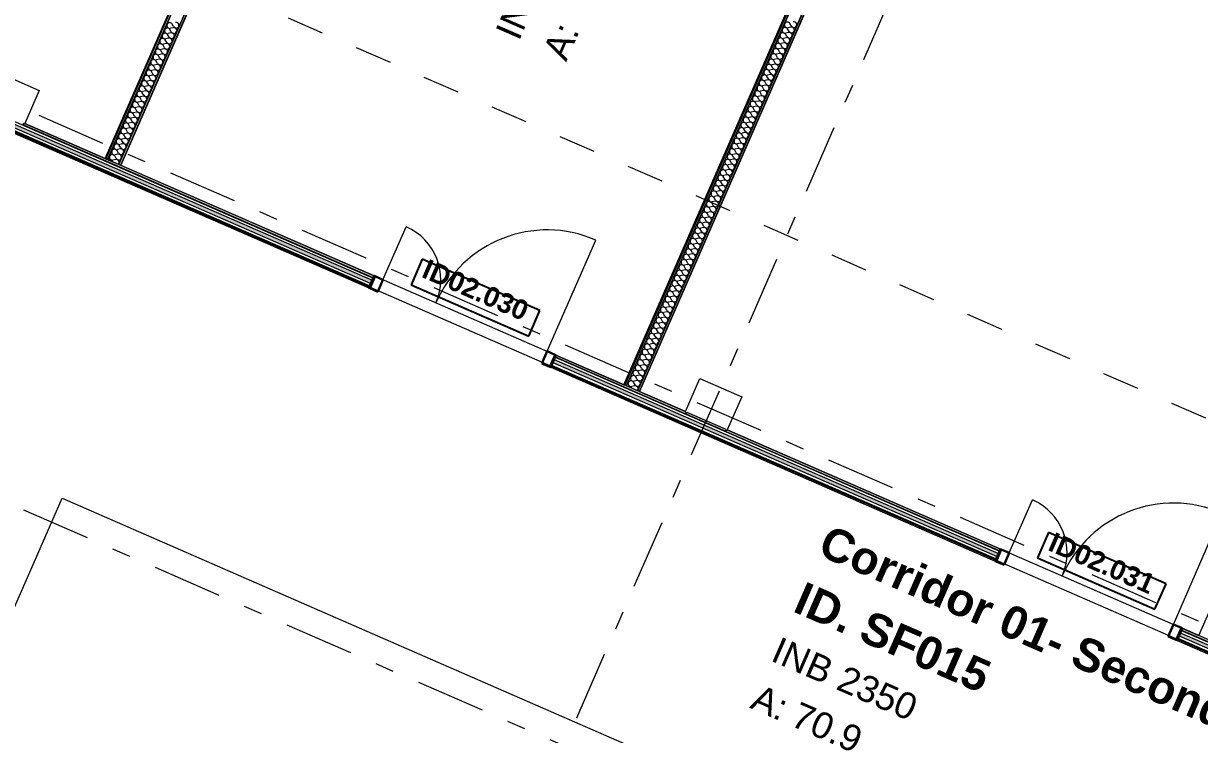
# Model space of a CAD drawing. Header units: millimetres. Extents: x -37281 to 954596, y -59787 to 956680.
# Drawn here: x 865643 to 874598, y -38967 to -33554 of the extents above; entities that cross this region are included whole.
import ezdxf
from ezdxf.enums import TextEntityAlignment as Align

# ---------------------------------------------------------------- set-up
doc = ezdxf.new("R2010")
doc.units = ezdxf.units.MM
doc.header["$MEASUREMENT"] = 0
doc.linetypes.add('Dashed', pattern=[564.444447, 282.222223, -282.222223])
doc.linetypes.add('Double Dashed', pattern=[1093.611073, 529.166651, -211.666656, 141.111112, -211.666656])
for name, color, linetype, lineweight, true_color in [('A-25-M_Wall_Int_Pen_No__107', 7, 'Continuous', 15, 0xa6a6a6), ('New_A-05-M_Gross_Int_Circulation_Pen_No__74', 7, 'Continuous', 20, 0x606060), ('New_A-15-MG_Structural_Grid_Phase_2_Pen_No__222', 7, 'Continuous', 13, 0x65af33), ('New_A-25-M_Wall_Int_Pen_No__107', 7, 'Continuous', 15, 0xa6a6a6), ('New_A-35-M_FFE-Zone_Pen_No__74', 7, 'Continuous', 20, 0x606060), ('New_ArchiCAD Doors_Pen_No__43', 7, 'Continuous', 30, 0x444444), ('New_ArchiCAD Doors_Pen_No__63', 7, 'Continuous', 20, 0x606060)]:
    doc.layers.add(name, color=color, linetype=linetype, lineweight=lineweight, true_color=true_color)
for name, color, linetype in [('A-95-MC_Marker_Section_P2.Marker', 7, 'Continuous'), ('New_A-05-M_Gross_Int_Circulation', 7, 'Continuous'), ('New_A-15-MG_Structural_Grid_Phase_2', 7, 'Continuous'), ('New_A-25-M_Wall_Int', 7, 'Continuous'), ('New_A-35-M_FFE-Zone', 7, 'Continuous'), ('New_ArchiCAD Door Markers', 7, 'Continuous'), ('New_ArchiCAD Doors', 7, 'Continuous')]:
    doc.layers.add(name, color=color, linetype=linetype)
for name, color, linetype, lineweight in [('A-95-MC_Marker_Section_P2.Marker_Pen_No__1', 7, 'Continuous', 13), ('New_A-25-M_Wall_Int_Pen_No__1', 7, 'Continuous', 13), ('New_ArchiCAD Door Markers_Pen_No__1', 7, 'Continuous', 13), ('New_ArchiCAD Door Markers_Pen_No__5', 7, 'Continuous', 25), ('New_ArchiCAD Doors_Pen_No__1', 7, 'Continuous', 13), ('New_ArchiCAD Zone Stamps_Pen_No__9', 7, 'Continuous', 13)]:
    doc.layers.add(name, color=color, linetype=linetype, lineweight=lineweight)
doc.styles.add('GENERATED_STYLE_1', font='')
doc.styles.add('GENERATED_STYLE_2', font='')
doc.styles.add('GENERATED_STYLE_3', font='')
doc.styles.add('GENERATED_STYLE_4', font='')
doc.styles.get('GENERATED_STYLE_1').set_extended_font_data('Swis721 BT', bold=True)
doc.styles.get('GENERATED_STYLE_2').set_extended_font_data('Arial', bold=True)
doc.styles.get('GENERATED_STYLE_3').set_extended_font_data('Arial')
doc.styles.get('GENERATED_STYLE_4').set_extended_font_data('Swis721 BT')

# ---------------------------------------------------------------- blocks, each defined once
blk = doc.blocks.new('Corridor 01- Second_INB 2350_68_2', base_point=(872831.4, -39020.1))
at = {"layer": 'New_A-05-M_Gross_Int_Circulation_Pen_No__74', "linetype": 'Continuous'}
for p, q in [((879407.8, -40414), (858085.4, -31116.4)), ((865567, -38015.2), (865936.4, -37168.2)), ((865936.4, -37168.2), (878444.8, -42622.5))]:
    blk.add_line(p, q, dxfattribs=at)
at = {"layer": 'New_ArchiCAD Zone Stamps_Pen_No__9'}
for tag, height, style, p in [('ROOM_NAME', 250, 'GENERATED_STYLE_2', (871780.1, -37365.2)), ('zoneNameLine2', 250, 'GENERATED_STYLE_2', (871591.7, -37797.4)), ('ROOM_NUMBER', 200, 'GENERATED_STYLE_3', (871403.3, -38218.1)), ('measuredAreaCode', 200, 'GENERATED_STYLE_3', (871246.2, -38578.2)), ('ROOM_HOLES_PRM', 200, 'GENERATED_STYLE_3', (871553.6, -38712.2)), ('DUMMY_649', 200, 'GENERATED_STYLE_3', (872043, -38925.6)), ('DUMMY_650', 133.3, 'GENERATED_STYLE_3', (872322.3, -39032.1))]:
    blk.add_attdef(tag, text='', height=height, rotation=336.44041, dxfattribs=dict(at, style=style)).set_placement(p, align=Align.TOP_LEFT)
blk = doc.blocks.new('Research Area_ member of academic staff_INB 2306_69_2', base_point=(870199.3, -30607.2))
at = {"layer": 'New_A-35-M_FFE-Zone_Pen_No__74', "linetype": 'Continuous'}
for p, q in [((870659.9, -24827.6), (866383.9, -34633.8)), ((870215.7, -36304.7), (874491.8, -26498.4)), ((866383.9, -34633.8), (870215.7, -36304.7))]:
    blk.add_line(p, q, dxfattribs=at)
at = {"layer": 'New_ArchiCAD Zone Stamps_Pen_No__9'}
for tag, height, style, p in [('zoneNameLine2', 250, 'GENERATED_STYLE_2', (868799.5, -33436.6)), ('ROOM_NAME', 250, 'GENERATED_STYLE_2', (868367.3, -33248.1)), ('measuredAreaCode', 200, 'GENERATED_STYLE_3', (869591.7, -33770.6)), ('DUMMY_650', 200, 'GENERATED_STYLE_3', (869939.1, -32973.9)), ('ROOM_NUMBER', 200, 'GENERATED_STYLE_3', (869231.6, -33613.6)), ('DUMMY_651', 133.3, 'GENERATED_STYLE_3', (870060.9, -32679.3)), ('DUMMY_649', 200, 'GENERATED_STYLE_3', (869725.7, -33463.2))]:
    blk.add_attdef(tag, text='', height=height, rotation=66.44041, dxfattribs=dict(at, style=style)).set_placement(p, align=Align.TOP_LEFT)
blk = doc.blocks.new('Final Year Project Area_INB 2304_72_2', base_point=(865739.7, -28649))
at = {"layer": 'New_A-35-M_FFE-Zone_Pen_No__74', "linetype": 'Continuous'}
for p, q in [((866264.7, -34582), (870540.7, -24775.6)), ((865444.4, -33923.9), (865763.2, -34062.9)), ((865763.2, -34062.9), (865653.1, -34315.3)), ((865653.1, -34315.3), (866264.7, -34582))]:
    blk.add_line(p, q, dxfattribs=at)
at = {"layer": 'New_ArchiCAD Zone Stamps_Pen_No__9'}
for tag, height, style, p in [('zoneNameLine2', 250, 'GENERATED_STYLE_2', (864945.2, -31588.2)), ('ROOM_NAME', 250, 'GENERATED_STYLE_2', (864513, -31399.8)), ('DUMMY_650', 200, 'GENERATED_STYLE_3', (866084.8, -31125.5)), ('measuredAreaCode', 200, 'GENERATED_STYLE_3', (865737.4, -31922.2)), ('ROOM_NUMBER', 200, 'GENERATED_STYLE_3', (865377.3, -31765.2)), ('DUMMY_651', 133.3, 'GENERATED_STYLE_3', (866206.6, -30831)), ('DUMMY_649', 200, 'GENERATED_STYLE_3', (865871.4, -31614.8))]:
    blk.add_attdef(tag, text='', height=height, rotation=66.44041, dxfattribs=dict(at, style=style)).set_placement(p, align=Align.TOP_LEFT)
blk = doc.blocks.new('LiSC Research_INB 2307_74_2', base_point=(876282.6, -31648))
at = {"layer": 'New_A-35-M_FFE-Zone_Pen_No__74', "linetype": 'Continuous'}
for p, q in [((874608, -26557.2), (870334.9, -36356.7)), ((874593.1, -38213.6), (878869.1, -28407.2)), ((870683.8, -36508.8), (870793.8, -36256.5)), ((870793.8, -36256.5), (871112.6, -36395.5)), ((870334.9, -36356.7), (870683.8, -36508.8)), ((871112.6, -36395.5), (871002.5, -36647.9)), ((871002.5, -36647.9), (874593.1, -38213.6))]:
    blk.add_line(p, q, dxfattribs=at)
at = {"layer": 'New_ArchiCAD Zone Stamps_Pen_No__9'}
for tag, height, style, p in [('ROOM_NAME', 250, 'GENERATED_STYLE_2', (874121.3, -30761.7)), ('zoneNameLine2', 250, 'GENERATED_STYLE_2', (873932.9, -31193.8)), ('ROOM_NUMBER', 200, 'GENERATED_STYLE_3', (873744.4, -31614.5)), ('measuredAreaCode', 200, 'GENERATED_STYLE_3', (873587.4, -31974.6)), ('DUMMY_649', 200, 'GENERATED_STYLE_3', (873894.8, -32108.7)), ('DUMMY_650', 200, 'GENERATED_STYLE_3', (874384.1, -32322.1)), ('DUMMY_651', 133.3, 'GENERATED_STYLE_3', (874663.4, -32428.6))]:
    blk.add_attdef(tag, text='', height=height, rotation=336.44041, dxfattribs=dict(at, style=style)).set_placement(p, align=Align.TOP_LEFT)
blk = doc.blocks.new('*X1035', base_point=(864302.5, 0))
at = {"layer": 'New_A-25-M_Wall_Int_Pen_No__107', "linetype": 'Continuous'}
blk.add_hatch(color=256, dxfattribs=at).paths.add_polyline_path([(864214.9, -33728.5), (864204.9, -33751.5), (868288.7, -35532.2), (868298.7, -35509.3)])
blk = doc.blocks.new('*X1036', base_point=(864302.5, 0))
at = {"layer": 'New_A-25-M_Wall_Int_Pen_No__107', "linetype": 'Continuous'}
blk.add_hatch(color=256, dxfattribs=at).paths.add_polyline_path([(869682.9, -36112.8), (869672.9, -36135.8), (873057.8, -37611.8), (873067.8, -37588.9)])
blk = doc.blocks.new('*X1037', base_point=(864302.5, 0))
at = {"layer": 'New_A-25-M_Wall_Int_Pen_No__107', "linetype": 'Continuous'}
blk.add_hatch(color=256, dxfattribs=at).paths.add_polyline_path([(874452, -38192.4), (874442, -38215.3), (874771.2, -38358.9), (874781.2, -38336)])
blk = doc.blocks.new('Double Door Asymmetric 19_11')
at = {"layer": 'New_ArchiCAD Doors_Pen_No__1', "linetype": 'Continuous'}
for p, q in [((-755, 0), (-755, -15)), ((755, 0), (755, -15)), ((-755, -15), (-755, -18)), ((-755, -18), (-755, -37)), ((-755, -37), (-755, -62)), ((-755, -62), (-755, -82)), ((-755, -82), (-755, -85)), ((-755, -85), (-755, -100)), ((755, -15), (755, -18)), ((755, -18), (755, -37)), ((755, -37), (755, -62)), ((755, -62), (755, -82)), ((755, -82), (755, -85)), ((755, -85), (755, -100))]:
    blk.add_line(p, q, dxfattribs=at)
at = {"layer": 'New_ArchiCAD Doors_Pen_No__43', "linetype": 'Continuous'}
for p, q in [((-748, 0), (-755, 0)), ((-755, 0), (-755, -100)), ((-682, 0), (-748, 0)), ((-748, 0), (-748, -100)), ((-682, -100), (-682, 0)), ((748, 0), (682, 0)), ((682, 0), (682, -100)), ((748, 0), (755, 0)), ((748, -100), (748, 0)), ((755, 0), (755, -100)), ((-748, -100), (-755, -100)), ((-748, -100), (-682, -100)), ((682, -100), (748, -100)), ((748, -100), (755, -100))]:
    blk.add_line(p, q, dxfattribs=at)
at = {"layer": 'New_ArchiCAD Doors_Pen_No__63', "linetype": 'Continuous'}
for p, q in [((682, 0), (682, 924)), ((-682, 0), (-682, 440))]:
    blk.add_line(p, q, dxfattribs=at)
for centre, radius, start, end in [((682, 0), 924, 90, 180), ((-682, 0), 440, 0, 90)]:
    blk.add_arc(centre, radius, start, end, dxfattribs=at)
blk = doc.blocks.new('Door Stamp 17_18')
at = {"layer": 'New_ArchiCAD Door Markers_Pen_No__5', "linetype": 'Continuous'}
for p, q in [((506.5, 261.8), (-470.6, 261.8)), ((-470.6, 261.8), (-470.6, 50)), ((506.5, 50), (506.5, 261.8)), ((-470.6, 50), (506.5, 50)), ((-470.6, 50), (506.5, 50))]:
    blk.add_line(p, q, dxfattribs=at)
at = {"layer": 'New_ArchiCAD Door Markers_Pen_No__1', "style": 'GENERATED_STYLE_1'}
blk.add_attdef('AC_WIDO_ID', text='', height=150, dxfattribs=at).set_placement((-411.8, 94.2), align=Align.BOTTOM_LEFT)
blk = doc.blocks.new('Wall_320_2', base_point=(858030.8, -30991.6))
at = {"layer": 'A-25-M_Wall_Int_Pen_No__107', "linetype": 'Continuous'}
for points in [[(865653.1, -34315.3), (865639.4, -34309.3), (865633.4, -34323.1), (865647.1, -34329.1)], [(870697.5, -36514.9), (870683.8, -36508.9), (870677.8, -36522.7), (870691.5, -36528.7)], [(871002.5, -36647.9), (870988.8, -36641.9), (870982.8, -36655.7), (870996.5, -36661.7)]]:
    blk.add_hatch(color=256, dxfattribs=at).paths.add_polyline_path(points)
at = {"layer": 'New_A-25-M_Wall_Int_Pen_No__107', "linetype": 'Continuous', "lineweight": 0, "true_color": 0x535353}
for points in [[(864223.7, -33708.4), (864222.5, -33711.1), (868306.3, -35491.9), (868307.5, -35489.1)], [(864196.9, -33769.8), (864195.7, -33772.5), (868279.5, -35553.3), (868280.7, -35550.5)], [(869664.9, -36154.1), (869663.7, -36156.8), (873048.6, -37632.9), (873049.8, -37630.1)], [(869691.6, -36092.7), (869690.4, -36095.4), (873075.4, -37571.4), (873076.6, -37568.7)], [(874434, -38233.7), (874432.8, -38236.4), (874762, -38380), (874763.2, -38377.2)], [(874460.8, -38172.2), (874459.6, -38175), (874788.8, -38318.5), (874790, -38315.8)]]:
    blk.add_hatch(color=251, dxfattribs=at).paths.add_polyline_path(points)
at = {"layer": 'New_A-25-M_Wall_Int_Pen_No__107', "linetype": 'Continuous'}
for points in [[(864195.7, -33772.5), (864189.7, -33786.3), (868273.5, -35567), (868279.5, -35553.3)], [(865653.1, -34315.3), (865647.1, -34329.1), (868307.5, -35489.1), (868313.5, -35475.4)], [(869697.6, -36078.9), (869691.6, -36092.7), (870677.8, -36522.7), (870683.8, -36508.9)], [(869657.7, -36170.6), (873042.6, -37646.6), (873048.6, -37632.9), (869663.7, -36156.8)], [(870988.8, -36641.9), (870697.5, -36514.9), (870691.5, -36528.7), (870982.8, -36655.7)], [(871002.5, -36647.9), (870996.5, -36661.7), (873076.6, -37568.7), (873082.6, -37554.9)], [(874466.7, -38158.5), (874460.8, -38172.2), (874790, -38315.8), (874796, -38302)], [(874432.8, -38236.4), (874426.8, -38250.2), (874756, -38393.7), (874762, -38380)]]:
    blk.add_hatch(color=256, dxfattribs=at).paths.add_polyline_path(points)
at = {"layer": 'New_A-25-M_Wall_Int_Pen_No__1', "linetype": 'Continuous'}
for p, q in [((864204.9, -33751.5), (868288.7, -35532.2)), ((864214.9, -33728.5), (868298.7, -35509.3)), ((864222.5, -33711.1), (868306.3, -35491.9)), ((864195.7, -33772.5), (868279.5, -35553.3)), ((864196.9, -33769.8), (868280.7, -35550.5)), ((865633.4, -34323.1), (865647.1, -34329.1)), ((865647.1, -34329.1), (868307.5, -35489.1)), ((868288.7, -35532.2), (868280.7, -35550.5)), ((868298.7, -35509.3), (868288.7, -35532.2)), ((868306.3, -35491.9), (868298.7, -35509.3)), ((868307.5, -35489.1), (868306.3, -35491.9)), ((868313.5, -35475.4), (868307.5, -35489.1)), ((868279.5, -35553.3), (868273.5, -35567)), ((868280.7, -35550.5), (868279.5, -35553.3)), ((869697.6, -36078.9), (869691.6, -36092.7)), ((869663.7, -36156.8), (869657.7, -36170.6)), ((869664.9, -36154.1), (869663.7, -36156.8)), ((869663.7, -36156.8), (873048.6, -37632.9)), ((869672.9, -36135.8), (869664.9, -36154.1)), ((869664.9, -36154.1), (873049.8, -37630.1)), ((869682.9, -36112.8), (869672.9, -36135.8)), ((869672.9, -36135.8), (873057.8, -37611.8)), ((869690.4, -36095.4), (869682.9, -36112.8)), ((869682.9, -36112.8), (873067.8, -37588.9)), ((869691.6, -36092.7), (869690.4, -36095.4)), ((869690.4, -36095.4), (873075.4, -37571.4)), ((869691.6, -36092.7), (870677.8, -36522.7)), ((870677.8, -36522.7), (870691.5, -36528.7)), ((870691.5, -36528.7), (870982.8, -36655.7)), ((870982.8, -36655.7), (870996.5, -36661.7)), ((870996.5, -36661.7), (873076.6, -37568.7)), ((873067.8, -37588.9), (873057.8, -37611.8)), ((873075.4, -37571.4), (873067.8, -37588.9)), ((873076.6, -37568.7), (873075.4, -37571.4)), ((873082.6, -37554.9), (873076.6, -37568.7)), ((873048.6, -37632.9), (873042.6, -37646.6)), ((873049.8, -37630.1), (873048.6, -37632.9)), ((873057.8, -37611.8), (873049.8, -37630.1)), ((874434, -38233.7), (874432.8, -38236.4)), ((874442, -38215.3), (874434, -38233.7)), ((874434, -38233.7), (874763.2, -38377.2)), ((874452, -38192.4), (874442, -38215.3)), ((874442, -38215.3), (874771.2, -38358.9)), ((874459.6, -38175), (874452, -38192.4)), ((874452, -38192.4), (874781.2, -38336)), ((874460.8, -38172.2), (874459.6, -38175)), ((874459.6, -38175), (874788.8, -38318.5)), ((874466.7, -38158.5), (874460.8, -38172.2)), ((874460.8, -38172.2), (874790, -38315.8)), ((874432.8, -38236.4), (874426.8, -38250.2)), ((874432.8, -38236.4), (874762, -38380))]:
    blk.add_line(p, q, dxfattribs=at)
at = {"layer": 'New_A-25-M_Wall_Int_Pen_No__1', "linetype": 'Continuous', "flags": 128}
for points in [[(864189.7, -33786.3), (868273.5, -35567)], [(868313.5, -35475.4), (865653.1, -34315.3)], [(870683.8, -36508.9), (869697.6, -36078.9)], [(869657.7, -36170.6), (873042.6, -37646.6)], [(870988.8, -36641.9), (870697.5, -36514.9)], [(873082.6, -37554.9), (871002.5, -36647.9)], [(874796, -38302), (874466.7, -38158.5)], [(874426.8, -38250.2), (874756, -38393.7)]]:
    blk.add_lwpolyline(points, dxfattribs=at)
at = {"layer": 'New_A-25-M_Wall_Int', "color": 250, "lineweight": 50, "true_color": 0x2a2a2a}
for name in ['*X1035', '*X1036', '*X1037']:
    blk.add_blockref(name, (864302.5, 0), dxfattribs=at)
at = {"layer": 'New_ArchiCAD Door Markers'}
ref = blk.add_blockref('Door Stamp 17_18', (869005.6, -35777.1), dxfattribs=dict(at, rotation=336.4404115839982))
ref.add_attrib('AC_WIDO_ID', 'ID02.030', dxfattribs={"layer": 'New_ArchiCAD Door Markers_Pen_No__1', "color": 7, "height": 150, "rotation": 336.44041, "style": 'GENERATED_STYLE_1'}).set_placement((868648.1, -35521.9), align=Align.BOTTOM_LEFT)
ref = blk.add_blockref('Door Stamp 17_18', (873774.7, -37856.7), dxfattribs=dict(at, rotation=336.4404115839982))
ref.add_attrib('AC_WIDO_ID', 'ID02.031', dxfattribs={"layer": 'New_ArchiCAD Door Markers_Pen_No__1', "color": 7, "height": 150, "rotation": 336.44041, "style": 'GENERATED_STYLE_1'}).set_placement((873417.2, -37601.5), align=Align.BOTTOM_LEFT)
at = {"layer": 'New_ArchiCAD Doors', "color": 251, "linetype": 'Continuous', "lineweight": 20, "true_color": 0x606060, "zscale": 1000, "rotation": 336.4404115839982}
for p in [(869005.6, -35777.1), (873774.7, -37856.7)]:
    blk.add_blockref('Double Door Asymmetric 19_11', p, dxfattribs=at)
blk = doc.blocks.new('*X1054', base_point=(864302.5, 0))
at = {"layer": 'New_A-25-M_Wall_Int_Pen_No__107', "linetype": 'Continuous'}
for p, q in [((871490.3, -33573.8), (871479.5, -33554.8)), ((871451.8, -33662.2), (871430.4, -33667.2)), ((871455.3, -33654.1), (871444.5, -33635.1)), ((871469.3, -33622), (871448, -33627)), ((871472.8, -33614), (871462, -33594.9)), ((871486.8, -33581.8), (871465.5, -33586.9)), ((871402.7, -33774.6), (871391.9, -33755.6)), ((871416.7, -33742.5), (871395.4, -33747.5)), ((871420.2, -33734.4), (871409.4, -33715.4)), ((871434.3, -33702.3), (871412.9, -33707.4)), ((871437.8, -33694.3), (871426.9, -33675.2)), ((871367.7, -33854.9), (871356.9, -33835.9)), ((871381.7, -33822.8), (871360.4, -33827.8)), ((871385.2, -33814.8), (871374.4, -33795.7)), ((871399.2, -33782.6), (871377.9, -33787.7)), ((871332.7, -33935.2), (871321.9, -33916.2)), ((871346.7, -33903.1), (871325.4, -33908.1)), ((871350.2, -33895.1), (871339.4, -33876)), ((871364.2, -33862.9), (871342.9, -33868)), ((871294.2, -34023.6), (871272.9, -34028.6)), ((871297.7, -34015.5), (871286.9, -33996.5)), ((871311.7, -33983.4), (871290.4, -33988.5)), ((871315.2, -33975.4), (871304.4, -33956.3)), ((871329.2, -33943.3), (871307.9, -33948.3)), ((871245.1, -34136), (871234.3, -34117)), ((871259.1, -34103.9), (871237.8, -34108.9)), ((871262.6, -34095.9), (871251.8, -34076.8)), ((871276.7, -34063.7), (871255.3, -34068.8)), ((871280.2, -34055.7), (871269.3, -34036.7)), ((871210.1, -34216.3), (871199.3, -34197.3)), ((871224.1, -34184.2), (871202.8, -34189.3)), ((871227.6, -34176.2), (871216.8, -34157.1)), ((871241.6, -34144.1), (871220.3, -34149.1)), ((871175.1, -34296.7), (871164.3, -34277.6)), ((871189.1, -34264.5), (871167.8, -34269.6)), ((871192.6, -34256.5), (871181.8, -34237.4)), ((871206.6, -34224.4), (871185.3, -34229.4)), ((871136.6, -34385), (871115.3, -34390)), ((871140.1, -34377), (871129.3, -34357.9)), ((871154.1, -34344.8), (871132.8, -34349.9)), ((871157.6, -34336.8), (871146.8, -34317.8)), ((871171.6, -34304.7), (871150.3, -34309.7)), ((871101.5, -34465.3), (871080.2, -34470.4)), ((871105.1, -34457.3), (871094.2, -34438.2)), ((871119.1, -34425.2), (871097.7, -34430.2)), ((871122.6, -34417.1), (871111.8, -34398.1)), ((871052.5, -34577.8), (871041.7, -34558.7)), ((871066.5, -34545.6), (871045.2, -34550.7)), ((871070, -34537.6), (871059.2, -34518.5)), ((871084, -34505.5), (871062.7, -34510.5)), ((871087.5, -34497.4), (871076.7, -34478.4)), ((871017.5, -34658.1), (871006.7, -34639)), ((871031.5, -34625.9), (871010.2, -34631)), ((871035, -34617.9), (871024.2, -34598.9)), ((871049, -34585.8), (871027.7, -34590.8)), ((870982.5, -34738.4), (870971.7, -34719.3)), ((870996.5, -34706.3), (870975.2, -34711.3)), ((871000, -34698.2), (870989.2, -34679.2)), ((871014, -34666.1), (870992.7, -34671.1)), ((870944, -34826.7), (870922.6, -34831.8)), ((870947.5, -34818.7), (870936.6, -34799.7)), ((870961.5, -34786.6), (870940.1, -34791.6)), ((870965, -34778.5), (870954.2, -34759.5)), ((870979, -34746.4), (870957.7, -34751.5)), ((870894.9, -34939.2), (870884.1, -34920.1)), ((870908.9, -34907.1), (870887.6, -34912.1)), ((870912.4, -34899), (870901.6, -34880)), ((870926.4, -34866.9), (870905.1, -34871.9)), ((870929.9, -34858.9), (870919.1, -34839.8)), ((870859.9, -35019.5), (870849.1, -35000.4)), ((870873.9, -34987.4), (870852.6, -34992.4)), ((870877.4, -34979.3), (870866.6, -34960.3)), ((870891.4, -34947.2), (870870.1, -34952.3)), ((870824.9, -35099.8), (870814.1, -35080.8)), ((870838.9, -35067.7), (870817.6, -35072.7)), ((870842.4, -35059.7), (870831.6, -35040.6)), ((870856.4, -35027.5), (870835.1, -35032.6)), ((870786.4, -35188.2), (870765, -35193.2)), ((870789.9, -35180.1), (870779, -35161.1)), ((870803.9, -35148), (870782.5, -35153)), ((870807.4, -35140), (870796.6, -35120.9)), ((870821.4, -35107.8), (870800.1, -35112.9)), ((870751.3, -35268.5), (870730, -35273.5)), ((870754.8, -35260.4), (870744, -35241.4)), ((870768.8, -35228.3), (870747.5, -35233.4)), ((870772.3, -35220.3), (870761.5, -35201.2)), ((870702.3, -35380.9), (870691.5, -35361.9)), ((870716.3, -35348.8), (870695, -35353.8)), ((870719.8, -35340.8), (870709, -35321.7)), ((870733.8, -35308.6), (870712.5, -35313.7)), ((870737.3, -35300.6), (870726.5, -35281.5)), ((870667.3, -35461.2), (870656.5, -35442.2)), ((870681.3, -35429.1), (870660, -35434.1)), ((870684.8, -35421.1), (870674, -35402)), ((870698.8, -35388.9), (870677.5, -35394)), ((870628.8, -35549.6), (870607.4, -35554.6)), ((870632.3, -35541.5), (870621.5, -35522.5)), ((870646.3, -35509.4), (870625, -35514.5)), ((870649.8, -35501.4), (870639, -35482.3)), ((870663.8, -35469.3), (870642.5, -35474.3)), ((870593.7, -35629.9), (870572.4, -35634.9)), ((870597.2, -35621.9), (870586.4, -35602.8)), ((870611.2, -35589.7), (870589.9, -35594.8)), ((870614.7, -35581.7), (870603.9, -35562.7)), ((870544.7, -35742.3), (870533.9, -35723.3)), ((870558.7, -35710.2), (870537.4, -35715.2)), ((870562.2, -35702.2), (870551.4, -35683.1)), ((870576.2, -35670), (870554.9, -35675.1)), ((870579.7, -35662), (870568.9, -35643)), ((870509.7, -35822.6), (870498.9, -35803.6)), ((870523.7, -35790.5), (870502.4, -35795.6)), ((870527.2, -35782.5), (870516.4, -35763.4)), ((870541.2, -35750.4), (870519.9, -35755.4)), ((870474.7, -35903), (870463.9, -35883.9)), ((870488.7, -35870.8), (870467.4, -35875.9)), ((870492.2, -35862.8), (870481.4, -35843.8)), ((870506.2, -35830.7), (870484.9, -35835.7)), ((870436.1, -35991.3), (870414.8, -35996.4)), ((870439.6, -35983.3), (870428.8, -35964.2)), ((870453.6, -35951.2), (870432.3, -35956.2)), ((870457.2, -35943.1), (870446.3, -35924.1)), ((870471.2, -35911), (870449.8, -35916)), ((870387.1, -36103.8), (870376.3, -36084.7)), ((870401.1, -36071.6), (870379.8, -36076.7)), ((870404.6, -36063.6), (870393.8, -36044.5)), ((870418.6, -36031.5), (870397.3, -36036.5)), ((870422.1, -36023.4), (870411.3, -36004.4)), ((870352.1, -36184.1), (870341.3, -36165)), ((870366.1, -36151.9), (870344.8, -36157)), ((870369.6, -36143.9), (870358.8, -36124.9)), ((870383.6, -36111.8), (870362.3, -36116.8)), ((870317.1, -36264.4), (870306.3, -36245.3)), ((870331.1, -36232.3), (870309.8, -36237.3)), ((870334.6, -36224.2), (870323.8, -36205.2)), ((870348.6, -36192.1), (870327.3, -36197.1)), ((870273.7, -36329.9), (870271.2, -36325.6)), ((870296.1, -36312.6), (870274.7, -36317.6)), ((870299.6, -36304.5), (870288.7, -36285.5)), ((870313.6, -36272.4), (870292.2, -36277.5))]:
    blk.add_line(p, q, dxfattribs=at)
for centre, start, end in [((871460.4, -33565.6), 156.44041, 283.31031), ((871460.4, -33565.6), 29.57051, 156.44041), ((871509.3, -33563), 209.57051, 103.31031), ((871407.9, -33686), 29.57051, 156.44041), ((871425.4, -33645.9), 156.44041, 283.31031), ((871425.4, -33645.9), 29.57051, 156.44041), ((871442.9, -33605.7), 156.44041, 283.31031), ((871442.9, -33605.7), 29.57051, 156.44041), ((871456.8, -33683.5), 209.57051, 103.31031), ((871474.3, -33643.3), 209.57051, 103.31031), ((871491.8, -33603.2), 209.57051, 103.31031), ((871372.9, -33766.4), 156.44041, 283.31031), ((871372.9, -33766.4), 29.57051, 156.44041), ((871390.4, -33726.2), 156.44041, 283.31031), ((871390.4, -33726.2), 29.57051, 156.44041), ((871407.9, -33686), 156.44041, 283.31031), ((871421.8, -33763.8), 209.57051, 103.31031), ((871439.3, -33723.6), 209.57051, 103.31031), ((871337.9, -33846.7), 156.44041, 283.31031), ((871337.9, -33846.7), 29.57051, 156.44041), ((871355.4, -33806.5), 156.44041, 283.31031), ((871355.4, -33806.5), 29.57051, 156.44041), ((871386.8, -33844.1), 209.57051, 103.31031), ((871404.3, -33803.9), 209.57051, 103.31031), ((871302.8, -33927), 156.44041, 283.31031), ((871302.8, -33927), 29.57051, 156.44041), ((871320.3, -33886.8), 156.44041, 283.31031), ((871320.3, -33886.8), 29.57051, 156.44041), ((871351.7, -33924.4), 209.57051, 103.31031), ((871369.3, -33884.3), 209.57051, 103.31031), ((871250.3, -34047.5), 29.57051, 156.44041), ((871267.8, -34007.3), 156.44041, 283.31031), ((871267.8, -34007.3), 29.57051, 156.44041), ((871285.3, -33967.1), 156.44041, 283.31031), ((871285.3, -33967.1), 29.57051, 156.44041), ((871299.2, -34044.9), 209.57051, 103.31031), ((871316.7, -34004.7), 209.57051, 103.31031), ((871334.2, -33964.6), 209.57051, 103.31031), ((871215.3, -34127.8), 29.57051, 156.44041), ((871232.8, -34087.6), 156.44041, 283.31031), ((871232.8, -34087.6), 29.57051, 156.44041), ((871250.3, -34047.5), 156.44041, 283.31031), ((871264.2, -34125.2), 209.57051, 103.31031), ((871281.7, -34085.1), 209.57051, 103.31031), ((871180.3, -34208.1), 156.44041, 283.31031), ((871180.3, -34208.1), 29.57051, 156.44041), ((871197.8, -34167.9), 156.44041, 283.31031), ((871197.8, -34167.9), 29.57051, 156.44041), ((871215.3, -34127.8), 156.44041, 283.31031), ((871229.2, -34205.5), 209.57051, 103.31031), ((871246.7, -34165.4), 209.57051, 103.31031), ((871145.2, -34288.4), 156.44041, 283.31031), ((871145.2, -34288.4), 29.57051, 156.44041), ((871162.7, -34248.3), 156.44041, 283.31031), ((871162.7, -34248.3), 29.57051, 156.44041), ((871194.1, -34285.8), 209.57051, 103.31031), ((871211.7, -34245.7), 209.57051, 103.31031), ((871110.2, -34368.7), 156.44041, 283.31031), ((871110.2, -34368.7), 29.57051, 156.44041), ((871127.7, -34328.6), 156.44041, 283.31031), ((871127.7, -34328.6), 29.57051, 156.44041), ((871141.6, -34406.3), 209.57051, 103.31031), ((871159.1, -34366.2), 209.57051, 103.31031), ((871176.6, -34326), 209.57051, 103.31031), ((871057.7, -34489.2), 29.57051, 156.44041), ((871075.2, -34449), 156.44041, 283.31031), ((871075.2, -34449), 29.57051, 156.44041), ((871092.7, -34408.9), 156.44041, 283.31031), ((871092.7, -34408.9), 29.57051, 156.44041), ((871106.6, -34486.6), 209.57051, 103.31031), ((871124.1, -34446.5), 209.57051, 103.31031), ((871022.7, -34569.5), 156.44041, 283.31031), ((871022.7, -34569.5), 29.57051, 156.44041), ((871040.2, -34529.4), 156.44041, 283.31031), ((871040.2, -34529.4), 29.57051, 156.44041), ((871057.7, -34489.2), 156.44041, 283.31031), ((871071.6, -34566.9), 209.57051, 103.31031), ((871089.1, -34526.8), 209.57051, 103.31031), ((870987.6, -34649.8), 156.44041, 283.31031), ((870987.6, -34649.8), 29.57051, 156.44041), ((871005.1, -34609.7), 156.44041, 283.31031), ((871005.1, -34609.7), 29.57051, 156.44041), ((871036.5, -34647.3), 209.57051, 103.31031), ((871054.1, -34607.1), 209.57051, 103.31031), ((870952.6, -34730.1), 156.44041, 283.31031), ((870952.6, -34730.1), 29.57051, 156.44041), ((870970.1, -34690), 156.44041, 283.31031), ((870970.1, -34690), 29.57051, 156.44041), ((871001.5, -34727.6), 209.57051, 103.31031), ((871019, -34687.4), 209.57051, 103.31031), ((870900.1, -34850.6), 29.57051, 156.44041), ((870917.6, -34810.5), 156.44041, 283.31031), ((870917.6, -34810.5), 29.57051, 156.44041), ((870935.1, -34770.3), 156.44041, 283.31031), ((870935.1, -34770.3), 29.57051, 156.44041), ((870949, -34848.1), 209.57051, 103.31031), ((870966.5, -34807.9), 209.57051, 103.31031), ((870984, -34767.7), 209.57051, 103.31031), ((870865.1, -34930.9), 156.44041, 283.31031), ((870865.1, -34930.9), 29.57051, 156.44041), ((870882.6, -34890.8), 156.44041, 283.31031), ((870882.6, -34890.8), 29.57051, 156.44041), ((870900.1, -34850.6), 156.44041, 283.31031), ((870914, -34928.4), 209.57051, 103.31031), ((870931.5, -34888.2), 209.57051, 103.31031), ((870830, -35011.3), 156.44041, 283.31031), ((870830, -35011.3), 29.57051, 156.44041), ((870847.5, -34971.1), 156.44041, 283.31031), ((870847.5, -34971.1), 29.57051, 156.44041), ((870879, -35008.7), 209.57051, 103.31031), ((870896.5, -34968.5), 209.57051, 103.31031), ((870795, -35091.6), 156.44041, 283.31031), ((870795, -35091.6), 29.57051, 156.44041), ((870812.5, -35051.4), 156.44041, 283.31031), ((870812.5, -35051.4), 29.57051, 156.44041), ((870843.9, -35089), 209.57051, 103.31031), ((870861.4, -35048.8), 209.57051, 103.31031), ((870742.5, -35212), 29.57051, 156.44041), ((870760, -35171.9), 156.44041, 283.31031), ((870760, -35171.9), 29.57051, 156.44041), ((870777.5, -35131.7), 156.44041, 283.31031), ((870777.5, -35131.7), 29.57051, 156.44041), ((870791.4, -35209.5), 209.57051, 103.31031), ((870808.9, -35169.3), 209.57051, 103.31031), ((870826.4, -35129.2), 209.57051, 103.31031), ((870707.5, -35292.4), 29.57051, 156.44041), ((870725, -35252.2), 156.44041, 283.31031), ((870725, -35252.2), 29.57051, 156.44041), ((870742.5, -35212), 156.44041, 283.31031), ((870756.4, -35289.8), 209.57051, 103.31031), ((870773.9, -35249.6), 209.57051, 103.31031), ((870672.4, -35372.7), 156.44041, 283.31031), ((870672.4, -35372.7), 29.57051, 156.44041), ((870690, -35332.5), 156.44041, 283.31031), ((870690, -35332.5), 29.57051, 156.44041), ((870707.5, -35292.4), 156.44041, 283.31031), ((870721.4, -35370.1), 209.57051, 103.31031), ((870738.9, -35329.9), 209.57051, 103.31031), ((870637.4, -35453), 156.44041, 283.31031), ((870637.4, -35453), 29.57051, 156.44041), ((870654.9, -35412.8), 156.44041, 283.31031), ((870654.9, -35412.8), 29.57051, 156.44041), ((870686.3, -35450.4), 209.57051, 103.31031), ((870703.8, -35410.3), 209.57051, 103.31031), ((870602.4, -35533.3), 156.44041, 283.31031), ((870602.4, -35533.3), 29.57051, 156.44041), ((870619.9, -35493.1), 156.44041, 283.31031), ((870619.9, -35493.1), 29.57051, 156.44041), ((870633.8, -35570.9), 209.57051, 103.31031), ((870651.3, -35530.7), 209.57051, 103.31031), ((870668.8, -35490.6), 209.57051, 103.31031), ((870549.9, -35653.8), 29.57051, 156.44041), ((870567.4, -35613.6), 156.44041, 283.31031), ((870567.4, -35613.6), 29.57051, 156.44041), ((870584.9, -35573.5), 156.44041, 283.31031), ((870584.9, -35573.5), 29.57051, 156.44041), ((870598.8, -35651.2), 209.57051, 103.31031), ((870616.3, -35611), 209.57051, 103.31031), ((870514.8, -35734.1), 156.44041, 283.31031), ((870514.8, -35734.1), 29.57051, 156.44041), ((870532.4, -35693.9), 156.44041, 283.31031), ((870532.4, -35693.9), 29.57051, 156.44041), ((870549.9, -35653.8), 156.44041, 283.31031), ((870563.8, -35731.5), 209.57051, 103.31031), ((870581.3, -35691.4), 209.57051, 103.31031), ((870479.8, -35814.4), 156.44041, 283.31031), ((870479.8, -35814.4), 29.57051, 156.44041), ((870497.3, -35774.2), 156.44041, 283.31031), ((870497.3, -35774.2), 29.57051, 156.44041), ((870528.7, -35811.8), 209.57051, 103.31031), ((870546.2, -35771.7), 209.57051, 103.31031), ((870444.8, -35894.7), 156.44041, 283.31031), ((870444.8, -35894.7), 29.57051, 156.44041), ((870462.3, -35854.6), 156.44041, 283.31031), ((870462.3, -35854.6), 29.57051, 156.44041), ((870493.7, -35892.2), 209.57051, 103.31031), ((870511.2, -35852), 209.57051, 103.31031), ((870392.3, -36015.2), 29.57051, 156.44041), ((870409.8, -35975), 156.44041, 283.31031), ((870409.8, -35975), 29.57051, 156.44041), ((870427.3, -35934.9), 156.44041, 283.31031), ((870427.3, -35934.9), 29.57051, 156.44041), ((870441.2, -36012.6), 209.57051, 103.31031), ((870458.7, -35972.5), 209.57051, 103.31031), ((870476.2, -35932.3), 209.57051, 103.31031), ((870357.2, -36095.5), 156.44041, 283.31031), ((870357.2, -36095.5), 29.57051, 156.44041), ((870374.8, -36055.4), 156.44041, 283.31031), ((870374.8, -36055.4), 29.57051, 156.44041), ((870392.3, -36015.2), 156.44041, 283.31031), ((870406.2, -36092.9), 209.57051, 103.31031), ((870423.7, -36052.8), 209.57051, 103.31031), ((870322.2, -36175.8), 156.44041, 283.31031), ((870322.2, -36175.8), 29.57051, 156.44041), ((870339.7, -36135.7), 156.44041, 283.31031), ((870339.7, -36135.7), 29.57051, 156.44041), ((870371.1, -36173.3), 209.57051, 103.31031), ((870388.6, -36133.1), 209.57051, 103.31031), ((870287.2, -36256.1), 156.44041, 283.31031), ((870287.2, -36256.1), 29.57051, 156.44041), ((870304.7, -36216), 156.44041, 283.31031), ((870304.7, -36216), 29.57051, 156.44041), ((870336.1, -36253.6), 209.57051, 103.31031), ((870353.6, -36213.4), 209.57051, 103.31031), ((870252.2, -36336.5), 29.57051, 114.79389), ((870269.7, -36296.3), 156.44041, 283.31031), ((870269.7, -36296.3), 29.57051, 156.44041), ((870301.1, -36333.9), 316.83948, 103.31031), ((870318.6, -36293.7), 209.57051, 103.31031)]:
    blk.add_arc(centre, 21.9, start, end, dxfattribs=at)
blk = doc.blocks.new('Wall_329_2', base_point=(870334.9, -36356.7))
at = {"layer": 'New_A-25-M_Wall_Int_Pen_No__107', "linetype": 'Continuous'}
for points in [[(870235, -36313.1), (874511, -26506.8), (874497.3, -26500.8), (870221.2, -36307.1)], [(870334.9, -36356.7), (874610.9, -26550.4), (874597.2, -26544.4), (870321.2, -36350.7)]]:
    blk.add_hatch(color=256, dxfattribs=at).paths.add_polyline_path(points)
at = {"layer": 'New_A-25-M_Wall_Int_Pen_No__107', "linetype": 'Continuous', "lineweight": 0, "true_color": 0x535353}
for points in [[(870235.9, -36313.5), (874511.9, -26507.2), (874511, -26506.8), (870235, -36313.1)], [(870321.2, -36350.7), (874597.2, -26544.4), (874596.3, -26544), (870320.2, -36350.3)]]:
    blk.add_hatch(color=251, dxfattribs=at).paths.add_polyline_path(points)
at = {"layer": 'New_A-25-M_Wall_Int_Pen_No__1', "linetype": 'Continuous'}
for p, q in [((870235, -36313.1), (874511, -26506.8)), ((870235.9, -36313.5), (874511.9, -26507.2)), ((870320.2, -36350.3), (874596.3, -26544)), ((870321.2, -36350.7), (874597.2, -26544.4))]:
    blk.add_line(p, q, dxfattribs=at)
at = {"layer": 'New_A-25-M_Wall_Int_Pen_No__1', "linetype": 'Continuous', "flags": 128}
for points in [[(874497.3, -26500.8), (870221.2, -36307.1)], [(870334.9, -36356.7), (874610.9, -26550.4)], [(870235, -36313.1), (870221.2, -36307.1)], [(870235.9, -36313.5), (870235, -36313.1)], [(870320.2, -36350.3), (870235.9, -36313.5)], [(870321.2, -36350.7), (870320.2, -36350.3)], [(870334.9, -36356.7), (870321.2, -36350.7)]]:
    blk.add_lwpolyline(points, dxfattribs=at)
at = {"layer": 'New_A-25-M_Wall_Int', "color": 250, "lineweight": 50, "true_color": 0x2a2a2a}
blk.add_blockref('*X1054', (864302.5, 0), dxfattribs=at)
blk = doc.blocks.new('*X1056', base_point=(864302.5, 0))
at = {"layer": 'New_A-25-M_Wall_Int_Pen_No__107', "linetype": 'Continuous'}
for p, q in [((866786.3, -33577.8), (866775.5, -33558.7)), ((866747.8, -33666.1), (866726.5, -33671.1)), ((866751.3, -33658.1), (866740.5, -33639)), ((866765.3, -33625.9), (866744, -33631)), ((866768.8, -33617.9), (866758, -33598.9)), ((866782.8, -33585.8), (866761.5, -33590.8)), ((866712.7, -33746.4), (866691.4, -33751.5)), ((866716.2, -33738.4), (866705.4, -33719.3)), ((866730.3, -33706.3), (866708.9, -33711.3)), ((866733.8, -33698.2), (866723, -33679.2)), ((866663.7, -33858.9), (866652.9, -33839.8)), ((866677.7, -33826.7), (866656.4, -33831.8)), ((866681.2, -33818.7), (866670.4, -33799.6)), ((866695.2, -33786.6), (866673.9, -33791.6)), ((866698.7, -33778.5), (866687.9, -33759.5)), ((866628.7, -33939.2), (866617.9, -33920.1)), ((866642.7, -33907), (866621.4, -33912.1)), ((866646.2, -33899), (866635.4, -33880)), ((866660.2, -33866.9), (866638.9, -33871.9)), ((866590.2, -34027.5), (866568.9, -34032.6)), ((866593.7, -34019.5), (866582.9, -34000.4)), ((866607.7, -33987.4), (866586.4, -33992.4)), ((866611.2, -33979.3), (866600.4, -33960.3)), ((866625.2, -33947.2), (866603.9, -33952.2)), ((866555.2, -34107.8), (866533.8, -34112.9)), ((866558.7, -34099.8), (866547.8, -34080.8)), ((866572.7, -34067.7), (866551.3, -34072.7)), ((866576.2, -34059.6), (866565.4, -34040.6)), ((866506.1, -34220.3), (866495.3, -34201.2)), ((866520.1, -34188.1), (866498.8, -34193.2)), ((866523.6, -34180.1), (866512.8, -34161.1)), ((866537.6, -34148), (866516.3, -34153)), ((866541.1, -34140), (866530.3, -34120.9)), ((866471.1, -34300.6), (866460.3, -34281.5)), ((866485.1, -34268.5), (866463.8, -34273.5)), ((866488.6, -34260.4), (866477.8, -34241.4)), ((866502.6, -34228.3), (866481.3, -34233.4)), ((866436.1, -34380.9), (866425.3, -34361.9)), ((866450.1, -34348.8), (866428.8, -34353.8)), ((866453.6, -34340.7), (866442.8, -34321.7)), ((866467.6, -34308.6), (866446.3, -34313.7)), ((866397.6, -34469.3), (866376.2, -34474.3)), ((866401.1, -34461.2), (866390.2, -34442.2)), ((866415.1, -34429.1), (866393.7, -34434.1)), ((866418.6, -34421.1), (866407.8, -34402)), ((866432.6, -34388.9), (866411.3, -34394)), ((866348.5, -34581.7), (866337.7, -34562.6)), ((866362.5, -34549.6), (866341.2, -34554.6)), ((866366, -34541.5), (866355.2, -34522.5)), ((866380, -34509.4), (866358.7, -34514.5)), ((866383.5, -34501.4), (866372.7, -34482.3)), ((866322.7, -34607.1), (866320.2, -34602.8)), ((866345, -34589.7), (866323.7, -34594.8))]:
    blk.add_line(p, q, dxfattribs=at)
for centre, start, end in [((866756.4, -33569.5), 156.44041, 283.31031), ((866756.4, -33569.5), 29.57051, 156.44041), ((866805.3, -33566.9), 209.57051, 103.31031), ((866703.9, -33690), 29.57051, 156.44041), ((866721.4, -33649.8), 156.44041, 283.31031), ((866721.4, -33649.8), 29.57051, 156.44041), ((866738.9, -33609.7), 156.44041, 283.31031), ((866738.9, -33609.7), 29.57051, 156.44041), ((866752.8, -33687.4), 209.57051, 103.31031), ((866770.3, -33647.3), 209.57051, 103.31031), ((866787.8, -33607.1), 209.57051, 103.31031), ((866668.9, -33770.3), 29.57051, 156.44041), ((866686.4, -33730.1), 156.44041, 283.31031), ((866686.4, -33730.1), 29.57051, 156.44041), ((866703.9, -33690), 156.44041, 283.31031), ((866717.8, -33767.7), 209.57051, 103.31031), ((866735.3, -33727.6), 209.57051, 103.31031), ((866633.9, -33850.6), 156.44041, 283.31031), ((866633.9, -33850.6), 29.57051, 156.44041), ((866651.4, -33810.5), 156.44041, 283.31031), ((866651.4, -33810.5), 29.57051, 156.44041), ((866668.9, -33770.3), 156.44041, 283.31031), ((866682.8, -33848), 209.57051, 103.31031), ((866700.3, -33807.9), 209.57051, 103.31031), ((866598.8, -33930.9), 156.44041, 283.31031), ((866598.8, -33930.9), 29.57051, 156.44041), ((866616.3, -33890.8), 156.44041, 283.31031), ((866616.3, -33890.8), 29.57051, 156.44041), ((866647.7, -33928.4), 209.57051, 103.31031), ((866665.3, -33888.2), 209.57051, 103.31031), ((866563.8, -34011.2), 156.44041, 283.31031), ((866563.8, -34011.2), 29.57051, 156.44041), ((866581.3, -33971.1), 156.44041, 283.31031), ((866581.3, -33971.1), 29.57051, 156.44041), ((866595.2, -34048.8), 209.57051, 103.31031), ((866612.7, -34008.7), 209.57051, 103.31031), ((866630.2, -33968.5), 209.57051, 103.31031), ((866511.3, -34131.7), 29.57051, 156.44041), ((866528.8, -34091.6), 156.44041, 283.31031), ((866528.8, -34091.6), 29.57051, 156.44041), ((866546.3, -34051.4), 156.44041, 283.31031), ((866546.3, -34051.4), 29.57051, 156.44041), ((866560.2, -34129.2), 209.57051, 103.31031), ((866577.7, -34089), 209.57051, 103.31031), ((866476.3, -34212), 156.44041, 283.31031), ((866476.3, -34212), 29.57051, 156.44041), ((866493.8, -34171.9), 156.44041, 283.31031), ((866493.8, -34171.9), 29.57051, 156.44041), ((866511.3, -34131.7), 156.44041, 283.31031), ((866525.2, -34209.5), 209.57051, 103.31031), ((866542.7, -34169.3), 209.57051, 103.31031), ((866441.2, -34292.3), 156.44041, 283.31031), ((866441.2, -34292.3), 29.57051, 156.44041), ((866458.7, -34252.2), 156.44041, 283.31031), ((866458.7, -34252.2), 29.57051, 156.44041), ((866490.2, -34289.8), 209.57051, 103.31031), ((866507.7, -34249.6), 209.57051, 103.31031), ((866406.2, -34372.7), 156.44041, 283.31031), ((866406.2, -34372.7), 29.57051, 156.44041), ((866423.7, -34332.5), 156.44041, 283.31031), ((866423.7, -34332.5), 29.57051, 156.44041), ((866455.1, -34370.1), 209.57051, 103.31031), ((866472.6, -34329.9), 209.57051, 103.31031), ((866353.7, -34493.1), 29.57051, 156.44041), ((866371.2, -34453), 156.44041, 283.31031), ((866371.2, -34453), 29.57051, 156.44041), ((866388.7, -34412.8), 156.44041, 283.31031), ((866388.7, -34412.8), 29.57051, 156.44041), ((866402.6, -34490.6), 209.57051, 103.31031), ((866420.1, -34450.4), 209.57051, 103.31031), ((866437.6, -34410.3), 209.57051, 103.31031), ((866318.7, -34573.5), 156.44041, 283.31031), ((866318.7, -34573.5), 29.57051, 156.44041), ((866336.2, -34533.3), 156.44041, 283.31031), ((866336.2, -34533.3), 29.57051, 156.44041), ((866353.7, -34493.1), 156.44041, 283.31031), ((866367.6, -34570.9), 209.57051, 103.31031), ((866385.1, -34530.7), 209.57051, 103.31031), ((866301.2, -34613.6), 29.57051, 114.84754), ((866350.1, -34611), 316.7969, 103.31031)]:
    blk.add_arc(centre, 21.9, start, end, dxfattribs=at)
blk = doc.blocks.new('Wall_330_2', base_point=(866383.9, -34633.8))
at = {"layer": 'New_A-25-M_Wall_Int_Pen_No__107', "linetype": 'Continuous'}
for points in [[(866284, -34590.3), (870560, -24784), (870546.2, -24778), (866270.2, -34584.3)], [(866383.9, -34633.8), (870659.9, -24827.6), (870646.1, -24821.6), (866370.1, -34627.8)]]:
    blk.add_hatch(color=256, dxfattribs=at).paths.add_polyline_path(points)
at = {"layer": 'New_A-25-M_Wall_Int_Pen_No__107', "linetype": 'Continuous', "lineweight": 0, "true_color": 0x535353}
for points in [[(866284.9, -34590.7), (870560.9, -24784.4), (870560, -24784), (866284, -34590.3)], [(866370.1, -34627.8), (870646.1, -24821.6), (870645.2, -24821.2), (866369.2, -34627.4)]]:
    blk.add_hatch(color=251, dxfattribs=at).paths.add_polyline_path(points)
at = {"layer": 'New_A-25-M_Wall_Int_Pen_No__1', "linetype": 'Continuous'}
for p, q in [((866284, -34590.3), (870560, -24784)), ((866284.9, -34590.7), (870560.9, -24784.4)), ((866369.2, -34627.4), (870645.2, -24821.2)), ((866370.1, -34627.8), (870646.1, -24821.6))]:
    blk.add_line(p, q, dxfattribs=at)
at = {"layer": 'New_A-25-M_Wall_Int_Pen_No__1', "linetype": 'Continuous', "flags": 128}
for points in [[(870546.2, -24778), (866270.2, -34584.3)], [(866383.9, -34633.8), (870659.9, -24827.6)], [(866270.2, -34584.3), (866383.9, -34633.8)]]:
    blk.add_lwpolyline(points, dxfattribs=at)
at = {"layer": 'New_A-25-M_Wall_Int', "color": 250, "lineweight": 50, "true_color": 0x2a2a2a}
blk.add_blockref('*X1056', (864302.5, 0), dxfattribs=at)
blk = doc.blocks.new('Standard grid marker_10')
at = {"layer": 'New_A-15-MG_Structural_Grid_Phase_2_Pen_No__222', "linetype": 'Double Dashed'}
blk.add_line((705.1, 0), (53258.1, 0), dxfattribs=at)
at = {"layer": 'New_A-15-MG_Structural_Grid_Phase_2_Pen_No__222', "style": 'GENERATED_STYLE_4'}
for tag, p in [('AC_MarkerText_1_0', (-500, 38.7)), ('AC_MarkerText_1_1', (54463.2, 38.7))]:
    blk.add_attdef(tag, text='', height=350, rotation=180, dxfattribs=at).set_placement(p, align=Align.MIDDLE_CENTER)
blk = doc.blocks.new('Standard grid marker_11')
at = {"layer": 'New_A-15-MG_Structural_Grid_Phase_2_Pen_No__222', "linetype": 'Double Dashed'}
blk.add_line((705.1, 0), (54601, 0), dxfattribs=at)
at = {"layer": 'New_A-15-MG_Structural_Grid_Phase_2_Pen_No__222', "style": 'GENERATED_STYLE_4'}
for tag, p in [('AC_MarkerText_1_0', (-500, 43.4)), ('AC_MarkerText_1_1', (55806.1, 43.4))]:
    blk.add_attdef(tag, text='', height=350, rotation=180, dxfattribs=at).set_placement(p, align=Align.MIDDLE_CENTER)
blk = doc.blocks.new('Standard grid marker_13')
at = {"layer": 'New_A-15-MG_Structural_Grid_Phase_2_Pen_No__222', "linetype": 'Double Dashed'}
blk.add_line((2211.6, 0), (53472.7, 0), dxfattribs=at)
at = {"layer": 'New_A-15-MG_Structural_Grid_Phase_2_Pen_No__222', "style": 'GENERATED_STYLE_4'}
for tag, p in [('AC_MarkerText_1_0', (-500, 1206.2)), ('AC_MarkerText_1_1', (56184.2, 1206.2))]:
    blk.add_attdef(tag, text='', height=350, rotation=270, dxfattribs=at).set_placement(p, align=Align.MIDDLE_CENTER)
blk = doc.blocks.new('Cutting Plane_4_2', base_point=(838972, -21002.6))
at = {"layer": 'A-95-MC_Marker_Section_P2.Marker_Pen_No__1', "linetype": 'Dashed'}
blk.add_line((839201.2, -21102.5), (886694.4, -41811.9), dxfattribs=at)

msp = doc.modelspace()

# ---------------------------------------------------------------- block references
at = {"layer": 'A-95-MC_Marker_Section_P2.Marker'}
msp.add_blockref('Cutting Plane_4_2', (838972, -21002.6), dxfattribs=at)
at = {"layer": 'New_A-05-M_Gross_Int_Circulation', "linetype": 'Continuous'}
ref = msp.add_blockref('Corridor 01- Second_INB 2350_68_2', (872831.4, -39020.1), dxfattribs=at)
ref.add_attrib('ROOM_NAME', 'Corridor 01- Second', dxfattribs={"layer": 'New_ArchiCAD Zone Stamps_Pen_No__9', "color": 7, "height": 250, "rotation": 336.44041, "style": 'GENERATED_STYLE_2'}).set_placement((871780.1, -37365.2), align=Align.TOP_LEFT)
ref.add_attrib('ROOM_HOLES_PRM', '70.9', dxfattribs={"layer": 'New_ArchiCAD Zone Stamps_Pen_No__9', "color": 7, "height": 200, "rotation": 336.44041, "style": 'GENERATED_STYLE_3'}).set_placement((871553.6, -38712.2), align=Align.TOP_LEFT)
ref.add_attrib('ROOM_NUMBER', 'INB 2350', dxfattribs={"layer": 'New_ArchiCAD Zone Stamps_Pen_No__9', "color": 7, "height": 200, "rotation": 336.44041, "style": 'GENERATED_STYLE_3'}).set_placement((871403.3, -38218.1), align=Align.TOP_LEFT)
ref.add_attrib('zoneNameLine2', 'ID. SF015', dxfattribs={"layer": 'New_ArchiCAD Zone Stamps_Pen_No__9', "color": 7, "height": 250, "rotation": 336.44041, "style": 'GENERATED_STYLE_2'}).set_placement((871591.7, -37797.4), align=Align.TOP_LEFT)
ref.add_attrib('measuredAreaCode', 'A: ', dxfattribs={"layer": 'New_ArchiCAD Zone Stamps_Pen_No__9', "color": 7, "height": 200, "rotation": 336.44041, "style": 'GENERATED_STYLE_3'}).set_placement((871246.2, -38578.2), align=Align.TOP_LEFT)
at = {"layer": 'New_A-15-MG_Structural_Grid_Phase_2', "color": 8, "linetype": 'Continuous', "lineweight": 15, "zscale": 1000}
for name, p, rotation in [('Standard grid marker_13', (861978.6, -56907.5), 66.44041158399293), ('Standard grid marker_10', (886942.1, -43491.3), 156.4404115839929), ('Standard grid marker_11', (885822.9, -46057.9), 156.4404115839929)]:
    msp.add_blockref(name, p, dxfattribs=dict(at, rotation=rotation))
at = {"layer": 'New_A-25-M_Wall_Int', "color": 250, "lineweight": 50, "true_color": 0x2a2a2a}
for name, p in [('Wall_330_2', (866383.9, -34633.8)), ('Wall_329_2', (870334.9, -36356.7)), ('Wall_320_2', (858030.8, -30991.6))]:
    msp.add_blockref(name, p, dxfattribs=at)
at = {"layer": 'New_A-35-M_FFE-Zone', "linetype": 'Continuous'}
for name, p in [('Final Year Project Area_INB 2304_72_2', (865739.7, -28649)), ('LiSC Research_INB 2307_74_2', (876282.6, -31648))]:
    msp.add_blockref(name, p, dxfattribs=at)
ref = msp.add_blockref('Research Area_ member of academic staff_INB 2306_69_2', (870199.3, -30607.2), dxfattribs=at)
ref.add_attrib('ROOM_NUMBER', 'INB 2306', dxfattribs={"layer": 'New_ArchiCAD Zone Stamps_Pen_No__9', "color": 7, "height": 200, "rotation": 66.44041, "style": 'GENERATED_STYLE_3'}).set_placement((869231.6, -33613.6), align=Align.TOP_LEFT)
ref.add_attrib('measuredAreaCode', 'A: ', dxfattribs={"layer": 'New_ArchiCAD Zone Stamps_Pen_No__9', "color": 7, "height": 200, "rotation": 66.44041, "style": 'GENERATED_STYLE_3'}).set_placement((869591.7, -33770.6), align=Align.TOP_LEFT)

doc.saveas('drawing.dxf')
